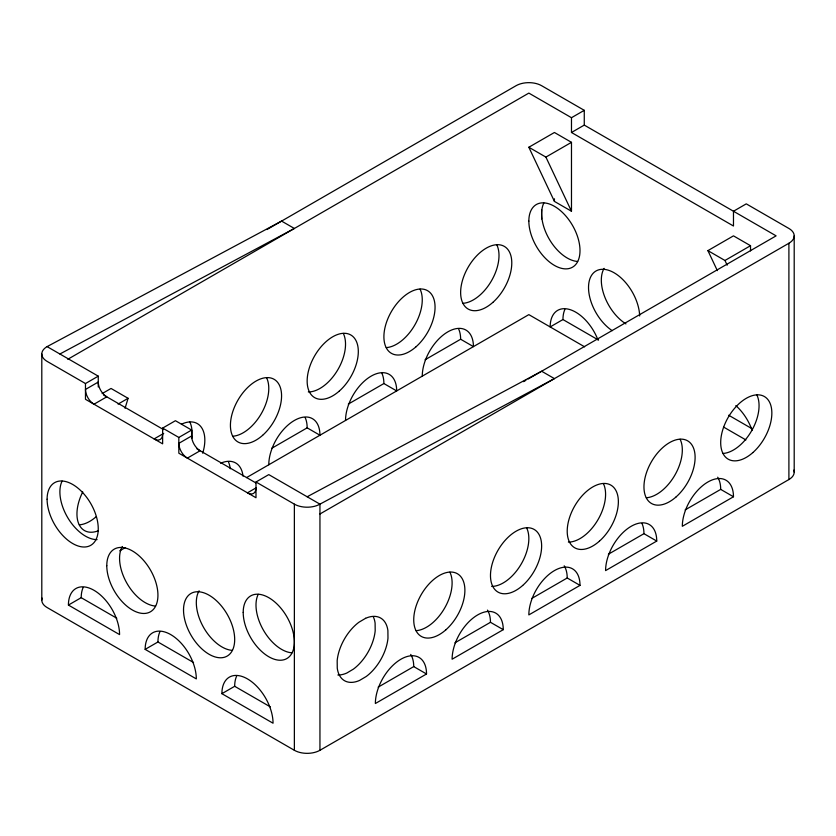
<?xml version="1.0" encoding="UTF-8"?>
<svg xmlns="http://www.w3.org/2000/svg" width="836" height="836" viewBox="0 0 836 836"><rect width="100%" height="100%" fill="white"/><g stroke="black" fill="none" stroke-linecap="round" stroke-linejoin="round"><path stroke-width="1.25" d="M125.045 408.302L128.096 398.312L111.042 388.458L102.149 393.599M266.924 229.555L516.052 85.711A18.089 10.44 0 0 1 541.634 85.711L584.27 110.331L584.27 125.097L571.479 132.485L571.479 117.709L528.843 93.099L67.779 359.292M59.889 354.004L294.366 228.468L281.575 221.091L47.098 346.616A18.089 10.44 0 0 0 47.098 361.382L85.471 383.536L98.261 376.158L98.261 386.984M571.479 117.709L584.27 110.331M528.843 147.251L554.425 132.485L571.479 142.329L571.479 211.247L554.425 201.403L528.843 147.251L545.898 157.095L571.479 211.247M118.085 404.091L128.096 398.312M545.898 157.095L571.479 142.329M85.471 383.536L85.471 399.294L162.633 443.843L162.633 428.095L175.424 420.707L191.622 430.059L191.622 438.43M163.699 433.382L154.106 438.921A12.059 6.96 60 0 0 162.633 433.999M162.633 428.095L178.831 437.447L191.622 430.059M271.564 448.399L307.157 427.844L319.948 435.232A36.178 20.89 -60 0 0 294.366 420.466A36.178 20.89 -60 0 0 268.784 464.764M348.309 404.091L383.891 383.546L396.682 390.924A36.178 20.89 -60 0 0 371.1 376.158A36.178 20.89 -60 0 0 345.529 420.466M425.043 359.783L460.636 339.238L473.427 346.626A36.178 20.89 -60 0 0 447.845 331.85A36.178 20.89 -60 0 0 422.264 376.158M119.757 550.809L125.316 547.601M246.547 477.607L528.843 314.629L584.636 346.835M178.831 437.447L178.831 453.196L255.994 497.744L255.994 481.996L268.784 474.608L319.948 504.15L554.425 378.614L541.634 371.236L307.157 496.762M68.416 605.065A36.178 20.89 60 0 1 93.998 590.3A36.178 20.89 60 0 1 119.569 634.597L68.416 605.065L81.207 597.677A36.178 20.89 60 0 1 83.151 587.499M564.896 309.372A36.178 20.89 60 0 0 562.952 319.551L550.161 326.928A36.178 20.89 60 0 1 569.117 309.351A36.178 20.89 60 0 1 597.886 339.719M717.351 270.634L707.904 250.622L733.475 235.856L750.529 245.7L750.529 250.904M707.904 250.622L724.958 260.477L750.529 245.7M523.597 381.644L525.854 380.349M528.112 379.042L776.111 235.856L584.27 125.097M319.948 513.994L788.902 243.245A18.089 10.44 0 0 0 788.902 228.468L746.266 203.859L733.475 211.247L733.475 226.013L571.479 132.485M145.15 649.373A36.178 20.89 60 0 1 170.732 634.597A36.178 20.89 60 0 1 196.314 678.905L145.15 649.373L157.941 641.985A36.178 20.89 60 0 1 159.885 631.807M221.895 693.671A36.178 20.89 60 0 1 247.466 678.905A36.178 20.89 60 0 1 273.048 723.213L221.895 693.671L234.676 686.293A36.178 20.89 60 0 1 236.63 676.115M378.144 687.15L413.736 666.595L426.527 673.983L375.364 703.515A36.178 20.89 -60 0 1 400.946 659.217A36.178 20.89 -60 0 1 426.527 673.983M454.888 642.842L490.471 622.298L503.262 629.675L452.109 659.217A36.178 20.89 -60 0 1 477.69 614.909A36.178 20.89 -60 0 1 503.262 629.675M531.623 598.534L567.216 577.99L580.006 585.378L528.843 614.909A36.178 20.89 -60 0 1 554.425 570.601A36.178 20.89 -60 0 1 580.006 585.378M608.368 554.237L643.95 533.681L656.741 541.07L605.588 570.601A36.178 20.89 -60 0 1 631.159 526.304A36.178 20.89 -60 0 1 656.741 541.07M685.102 509.929L720.695 489.384L733.475 496.762L682.322 526.304A36.178 20.89 -60 0 1 707.904 481.996A36.178 20.89 -60 0 1 733.475 496.762M42.145 598.106A18.089 10.44 0 0 0 47.098 607.532L294.366 750.289A18.089 10.44 0 0 0 319.948 750.289L788.902 479.54A18.089 10.44 0 0 0 793.855 470.114M562.952 319.551L598.534 340.095M728.658 415.22L752.013 428.701M723.652 427.102L745.9 439.935M47.098 346.616L98.261 376.158M255.994 481.996L294.366 504.15A18.089 10.44 0 0 0 319.948 504.15L319.948 750.289M103.591 394.989L163.553 429.61M196.951 448.89L255.806 482.874M81.207 597.677L116.789 618.232M157.941 641.985L193.534 662.53M234.676 686.293L270.268 706.838M724.958 260.477L727.174 265.179M794.2 235.856L794.2 472.152M788.902 243.245L788.902 479.54M554.425 198.801L554.425 201.403M541.634 209.784L541.634 218.927M294.366 504.15L294.366 750.289M41.8 354.004L41.8 600.143M625.945 323.898A36.178 20.89 60 0 1 604.115 268.356M577.624 261.469A36.178 20.89 60 0 1 549.127 238.918A36.178 20.89 60 0 1 543.849 202.97M305.213 417.666A36.178 20.89 -60 0 1 307.157 427.844M381.947 373.368A36.178 20.89 -60 0 1 383.891 383.546M228.468 461.974A36.178 20.89 -60 0 1 230.245 468.777M458.682 329.06A36.178 20.89 -60 0 1 460.636 339.238M343.314 333.418A36.178 20.89 -60 0 1 337.556 370.191A36.178 20.89 -60 0 1 308.327 391.948M266.569 377.726A36.178 20.89 -60 0 1 261.292 413.674A36.178 20.89 -60 0 1 232.795 436.225M189.835 422.034A36.178 20.89 -60 0 1 191.601 438.524M420.048 289.12A36.178 20.89 -60 0 1 414.771 325.068A36.178 20.89 -60 0 1 386.274 347.609M496.793 244.812A36.178 20.89 -60 0 1 491.505 280.76A36.178 20.89 -60 0 1 463.019 303.311M96.349 516.554A36.178 20.89 -60 0 1 79.326 524.83M612.203 330.669A36.178 20.89 60 0 1 588.544 286.455A36.178 20.89 60 0 1 614.115 272.776A36.178 20.89 60 0 1 639.676 315.977M735.837 405.596A36.178 20.89 60 0 1 752.16 430.488M181.485 424.207A36.178 20.89 -60 0 1 202.699 453.196M98.073 530.881A36.178 20.89 -60 0 1 82.754 491.902M220.631 463.238A36.178 20.89 -60 0 1 243.025 476.165M155.559 606.058A36.178 20.89 60 0 1 126.591 582.682A36.178 20.89 60 0 1 122.359 546.493M97.091 539.628A36.178 20.89 60 0 1 67.862 517.871A36.178 20.89 60 0 1 62.104 481.097M232.293 650.366A36.178 20.89 60 0 1 203.336 626.99A36.178 20.89 60 0 1 199.104 590.801M291.983 652.822A36.178 20.89 60 0 1 263.486 630.271A36.178 20.89 60 0 1 258.209 594.323M373.295 616.769A36.178 20.89 -60 0 1 375.103 623.144L375.186 630.814A36.178 20.89 -60 0 1 353.44 669.103L346.762 673.064A36.178 20.89 -60 0 1 337.869 674.997M449.893 572.169A36.178 20.89 -60 0 1 444.616 608.127A36.178 20.89 -60 0 1 416.119 630.668M526.628 527.871A36.178 20.89 -60 0 1 520.87 564.634A36.178 20.89 -60 0 1 491.641 586.402M603.373 483.563A36.178 20.89 -60 0 1 597.615 520.337A36.178 20.89 -60 0 1 568.386 542.094M680.107 439.255A36.178 20.89 -60 0 1 674.83 475.214A36.178 20.89 -60 0 1 646.332 497.754M756.852 394.958A36.178 20.89 -60 0 1 751.564 430.906A36.178 20.89 -60 0 1 723.077 453.457M717.675 477.199A36.178 20.89 -60 0 1 720.695 489.384M642.006 523.503A36.178 20.89 -60 0 1 643.95 533.681M564.195 565.815A36.178 20.89 -60 0 1 567.216 577.99M487.451 610.113A36.178 20.89 -60 0 1 490.471 622.298M410.716 654.421A36.178 20.89 -60 0 1 413.736 666.595M365.604 618.295L358.926 622.245A36.178 20.89 -60 0 0 337.18 660.544L337.263 668.204A36.178 20.89 -60 0 0 359.553 680.441L366.231 676.491A36.178 20.89 -60 0 0 387.977 638.192L387.894 630.532A36.178 20.89 -60 0 0 365.604 618.295M98.261 382.062L85.471 389.451A12.059 6.96 60 0 0 93.998 404.216L106.778 396.828A12.059 6.96 60 0 1 98.261 382.062M191.622 435.964L178.831 443.352A12.059 6.96 60 0 0 187.358 458.118L200.149 450.729A12.059 6.96 60 0 1 191.622 435.964M255.994 487.9L247.466 492.822A12.059 6.96 60 0 0 255.994 487.9M106.778 565.679A36.178 20.89 60 0 0 145.15 613.415A36.178 20.89 60 0 0 145.15 562.252A36.178 20.89 60 0 0 106.778 565.679M183.523 609.987A36.178 20.89 60 0 0 221.895 657.723A36.178 20.89 60 0 0 221.895 606.56A36.178 20.89 60 0 0 183.523 609.987M47.098 499.228A36.178 20.89 60 0 0 85.471 546.953A36.178 20.89 60 0 0 85.471 495.8A36.178 20.89 60 0 0 47.098 499.228M243.203 612.443A36.178 20.89 60 0 0 281.575 660.179A36.178 20.89 60 0 0 281.575 609.016A36.178 20.89 60 0 0 243.203 612.443M522.678 585.472A36.178 20.89 -60 0 0 534.141 529.428A36.178 20.89 -60 0 0 491.349 567.383A36.178 20.89 -60 0 0 522.678 585.472M445.933 629.769A36.178 20.89 -60 0 0 457.407 573.736A36.178 20.89 -60 0 0 414.604 611.68A36.178 20.89 -60 0 0 445.933 629.769M599.412 541.164A36.178 20.89 -60 0 0 610.876 485.131A36.178 20.89 -60 0 0 568.083 523.075A36.178 20.89 -60 0 0 599.412 541.164M676.157 496.856A36.178 20.89 -60 0 0 687.62 440.823A36.178 20.89 -60 0 0 644.828 478.767A36.178 20.89 -60 0 0 676.157 496.856M752.891 452.558A36.178 20.89 -60 0 0 764.355 396.515A36.178 20.89 -60 0 0 721.562 434.469A36.178 20.89 -60 0 0 752.891 452.558M528.843 221.091A36.178 20.89 60 0 0 567.216 268.826A36.178 20.89 60 0 0 567.216 217.663A36.178 20.89 60 0 0 528.843 221.091M492.832 302.413A36.178 20.89 -60 0 0 504.296 246.38A36.178 20.89 -60 0 0 461.503 284.324A36.178 20.89 -60 0 0 492.832 302.413M416.098 346.721A36.178 20.89 -60 0 0 427.562 290.677A36.178 20.89 -60 0 0 384.769 328.632A36.178 20.89 -60 0 0 416.098 346.721M339.353 391.018A36.178 20.89 -60 0 0 350.827 334.985A36.178 20.89 -60 0 0 308.024 372.929A36.178 20.89 -60 0 0 339.353 391.018M262.619 435.326A36.178 20.89 -60 0 0 274.083 379.293A36.178 20.89 -60 0 0 231.29 417.237A36.178 20.89 -60 0 0 262.619 435.326"/></g></svg>
